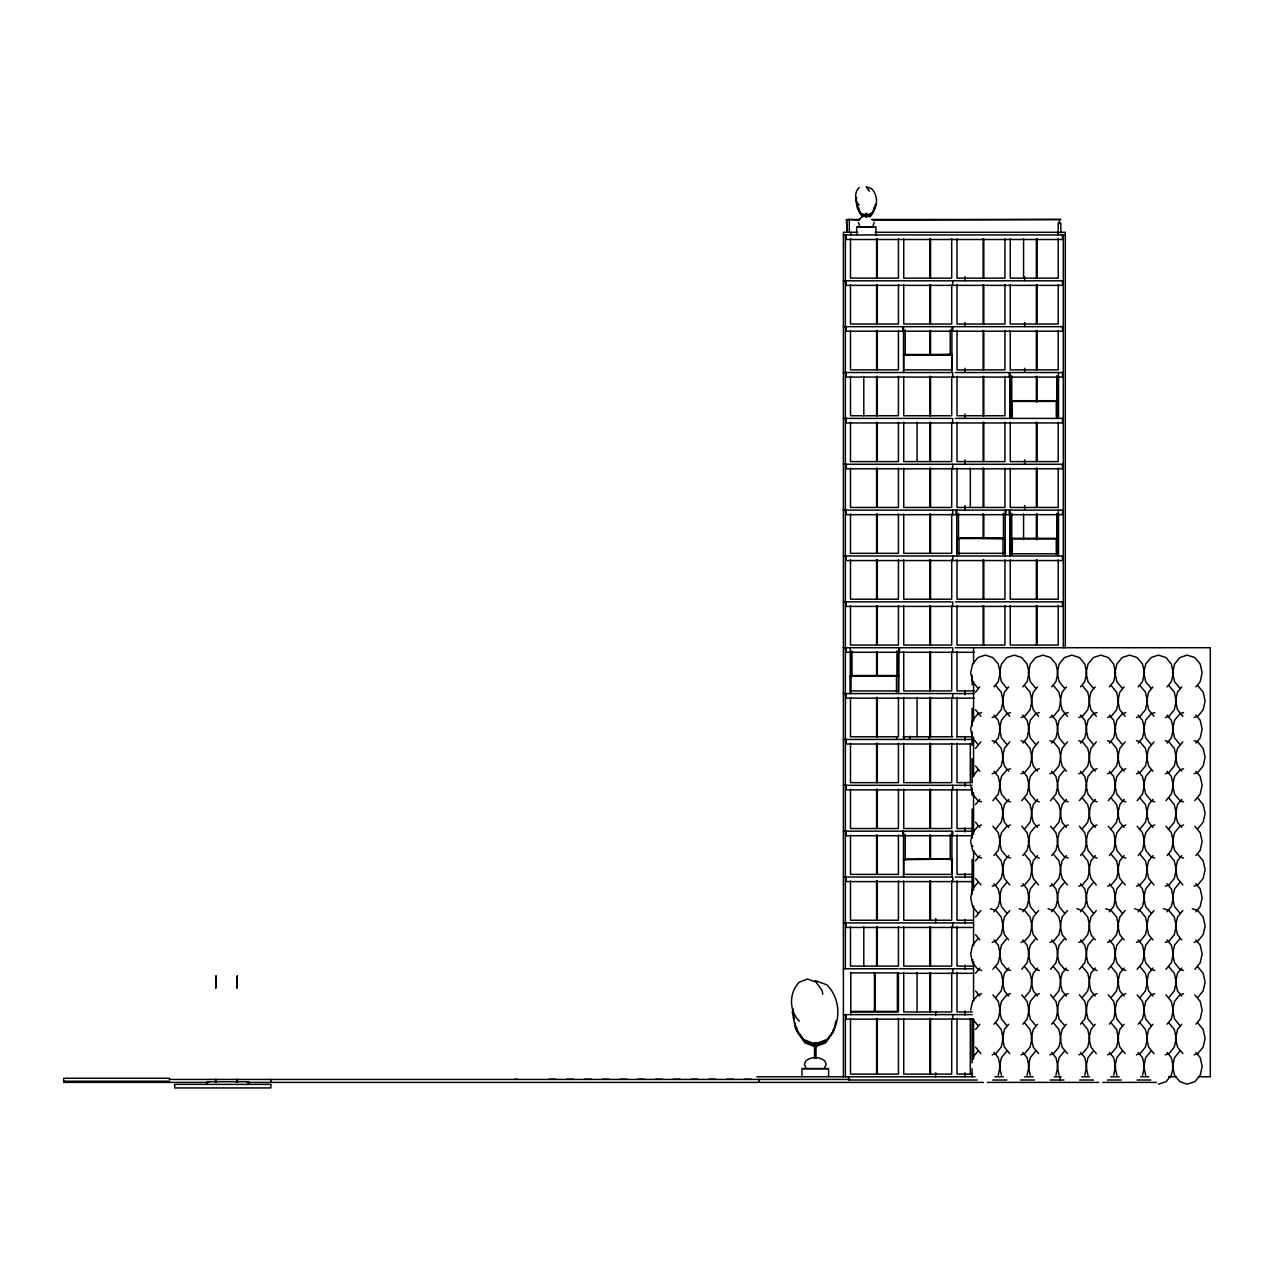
<?xml version="1.0" encoding="UTF-8"?>
<svg xmlns="http://www.w3.org/2000/svg" width="1274" height="1274" viewBox="0 0 1274 1274"><rect width="100%" height="100%" fill="white"/><g stroke="black" fill="none" stroke-linecap="round" stroke-linejoin="round"><path stroke-width="1.5" d="M856.654 197.486L855.969 201.037L857.338 208.14L861.081 213.363L866.209 215.322L871.559 213.363C878.152 206.802 878.152 195.256 871.559 188.711L866.209 186.737M873.98 207.598L872.961 212.854L870.19 216.707M875.318 204.318L874.139 210.497L870.875 215.035L866.416 216.739L861.765 215.035L858.501 210.497L857.322 204.318M792.985 1008.705L792.317 1012.209L795.358 1027.959L803.655 1039.536L815.042 1043.9L826.89 1039.536C841.509 1024.997 841.509 999.405 826.89 984.866L815.042 980.518M833.53 1029.201L832.862 1032.673L825.536 1042.896L815.487 1046.734M835.824 1021.047L834.04 1030.316L826.221 1041.208L815.503 1045.317M970.645 1010.186L972.603 1001.364L977.938 994.883L981.601 993.656M1060.541 699.219L1062.102 692.164L1066.386 686.957M1060.541 755.434L1062.102 748.379L1067.453 741.882M998.243 1075.24L1000.186 1066.418L998.243 1057.595L993.959 1052.404M1027.083 1075.24L1029.042 1066.418L1027.083 1057.595L1022.815 1052.404M1060.159 925.864L1062.102 917.041L1067.453 910.544M1055.939 1075.24L1057.898 1066.418L1055.939 1057.595L1051.655 1052.404M1084.795 1075.24L1086.738 1066.418L1084.795 1057.595L1080.511 1052.404M1113.635 1075.24L1115.594 1066.418L1113.635 1057.595L1109.367 1052.404M1142.491 1075.24L1144.45 1066.418L1142.491 1057.595L1138.208 1052.404M873.152 225.673L874.187 222.361M824.724 1067.501L826.173 1064.188L824.724 1060.892C819.421 1056.496 811.14 1056.496 805.821 1060.892L804.388 1064.188L805.821 1067.501M859.154 187.469C854.424 192.135 854.424 200.4 859.154 205.066M975.55 692.164L979.833 686.957M993.959 686.893L998.243 681.686L1000.186 672.863L998.243 664.041L992.892 657.559L985.264 655.123L977.938 657.559L972.603 664.041L970.645 672.863L972.603 681.686L977.938 688.183M1008.689 686.957L1004.406 692.164L1002.447 700.987L1004.406 709.809L1009.756 716.291M1022.815 686.893L1027.083 681.686L1029.042 672.863L1027.083 664.041L1021.748 657.559L1014.12 655.123L1006.794 657.559L1001.444 664.041L999.501 672.863L1001.444 681.686L1006.794 688.183M975.55 748.379L980.9 741.882M1037.53 686.957L1033.262 692.164L1031.303 700.987L1033.262 709.809L1038.597 716.291M993.959 743.108L998.243 737.917L1000.186 729.094L998.243 720.272L993.959 715.08M972.603 776.487L977.938 769.99M1051.655 686.893L1055.939 681.686L1057.898 672.863L1055.939 664.041L1050.588 657.559L1042.96 655.123L1035.651 657.559L1030.3 664.041L1028.341 672.863L1030.3 681.686L1035.651 688.183M1009.756 741.882L1004.406 748.379L1002.447 757.202L1004.406 766.024L1008.689 771.216M1022.815 743.108L1027.083 737.917L1029.042 729.094L1027.083 720.272L1022.815 715.08M975.55 804.595L979.833 799.403M1080.511 686.893L1084.795 681.686L1086.738 672.863L1084.795 664.041L1079.444 657.559L1071.816 655.123L1064.491 657.559L1059.14 664.041L1057.197 672.863L1059.14 681.686L1064.491 688.183M1038.597 741.882L1033.262 748.379L1031.303 757.202L1033.262 766.024L1037.53 771.216M992.892 800.629L998.243 794.132L1000.186 785.31L998.243 776.487L993.959 771.296M1095.226 686.957L1090.958 692.164L1088.999 700.987L1090.958 709.809L1096.309 716.291M1051.655 743.108L1055.939 737.917L1057.898 729.094L1055.939 720.272L1051.655 715.08M1008.689 799.403L1004.406 804.595L1002.447 813.417L1004.406 822.24L1008.689 827.431M1109.367 686.893L1113.635 681.686L1115.594 672.863L1113.635 664.041L1108.3 657.559L1100.672 655.123L1093.347 657.559L1087.996 664.041L1086.037 672.863L1087.996 681.686L1093.347 688.183M995.854 828.737L1001.205 822.24L1003.148 813.417L1001.205 804.595L995.854 798.113M1021.748 800.629L1027.083 794.132L1029.042 785.31L1027.083 776.487L1022.815 771.296M975.55 860.81L979.833 855.618M1124.082 686.957L1119.814 692.164L1117.855 700.987L1119.814 709.809L1125.149 716.291M1080.511 743.108L1084.795 737.917L1086.738 729.094L1084.795 720.272L1080.511 715.08M1037.53 799.403L1033.262 804.595L1031.303 813.417L1033.262 822.24L1037.53 827.431M993.959 855.539L998.243 850.347L1000.186 841.525L998.243 832.702L992.892 826.221M1064.491 769.99L1059.14 776.487L1057.197 785.31L1059.14 794.132L1064.491 800.629L1068.153 801.84M1138.208 686.893L1142.491 681.686L1144.45 672.863L1142.491 664.041L1137.141 657.559L1129.512 655.123L1122.187 657.559L1116.852 664.041L1114.893 672.863L1116.852 681.686L1122.187 688.183M977.938 882.436L972.603 888.934L970.645 897.756L972.603 906.578L977.938 913.06M1024.71 828.737L1030.045 822.24L1032.004 813.417L1030.045 804.595L1024.71 798.113M1096.309 741.882L1090.958 748.379L1088.999 757.202L1090.958 766.024L1095.226 771.216M1050.588 800.629L1055.939 794.132L1057.898 785.31L1055.939 776.487L1051.655 771.296M1008.689 855.618L1004.406 860.81L1002.447 869.648L1004.406 878.471L1009.756 884.952M1152.938 686.957L1148.654 692.164L1146.696 700.987L1148.654 709.809L1154.005 716.291M1109.367 743.108L1113.635 737.917L1115.594 729.094L1113.635 720.272L1109.367 715.08M1066.386 799.403L1062.102 804.595L1060.159 813.417L1062.102 822.24L1066.386 827.431M1022.815 855.539L1027.083 850.347L1029.042 841.525L1027.083 832.702L1021.748 826.221M975.55 917.041L980.9 910.544M1167.064 686.893L1171.332 681.686L1173.29 672.863L1171.332 664.041L1165.997 657.559L1158.369 655.123L1151.043 657.559L1145.692 664.041L1143.749 672.863L1145.692 681.686L1151.043 688.183M1006.794 882.436L1001.444 888.934L999.501 897.756L1001.444 906.578L1006.794 913.06M1053.55 828.737L1058.901 822.24L1060.844 813.417L1058.901 804.595L1053.55 798.113M1125.149 741.882L1119.814 748.379L1117.855 757.202L1119.814 766.024L1124.082 771.216M1079.444 800.629L1084.795 794.132L1086.738 785.31L1084.795 776.487L1080.511 771.296M1037.53 855.618L1033.262 860.81L1031.303 869.648L1033.262 878.471L1038.597 884.952M993.959 911.77L998.243 906.578L1000.186 897.756L998.243 888.934L993.959 883.742M1181.778 686.957L1177.51 692.164L1175.552 700.987L1177.51 709.809L1182.845 716.291M1138.208 743.108L1142.491 737.917L1144.45 729.094L1142.491 720.272L1138.208 715.08M977.938 938.651L972.603 945.149L970.645 953.971L972.603 962.794L977.938 969.291L981.601 970.501M1095.226 799.403L1090.958 804.595L1088.999 813.417L1090.958 822.24L1095.226 827.431M1051.655 855.539L1055.939 850.347L1057.898 841.525L1055.939 832.702L1050.588 826.221M1009.756 910.544L1004.406 917.041L1002.447 925.864L1004.406 934.686L1008.689 939.878M1195.92 686.893L1200.188 681.686L1202.146 672.863L1200.188 664.041L1194.837 657.559L1187.209 655.123L1179.899 657.559L1174.548 664.041L1172.59 672.863L1174.548 681.686L1179.899 688.183M1035.651 882.436L1030.3 888.934L1028.341 897.756L1030.3 906.578L1035.651 913.06M1082.406 828.737L1087.741 822.24L1089.7 813.417L1087.741 804.595L1082.406 798.113M1154.005 741.882L1148.654 748.379L1146.696 757.202L1148.654 766.024L1152.938 771.216M1108.3 800.629L1113.635 794.132L1115.594 785.31L1113.635 776.487L1109.367 771.296M1066.386 855.618L1062.102 860.81L1060.159 869.648L1062.102 878.471L1067.453 884.952M1022.815 911.77L1027.083 906.578L1029.042 897.756L1027.083 888.934L1022.815 883.742M975.55 973.256L979.833 968.065M1167.064 743.108L1171.332 737.917L1173.29 729.094L1171.332 720.272L1167.064 715.08M1006.794 938.651L1001.444 945.149L999.501 953.971L1001.444 962.794L1006.794 969.291L1010.457 970.501M1124.082 799.403L1119.814 804.595L1117.855 813.417L1119.814 822.24L1124.082 827.431M1080.511 855.539L1084.795 850.347L1086.738 841.525L1084.795 832.702L1079.444 826.221M1151.043 769.99L1145.692 776.487L1143.749 785.31L1145.692 794.132L1151.043 800.629L1154.706 801.84M1038.597 910.544L1033.262 917.041L1031.303 925.864L1033.262 934.686L1037.53 939.878M992.892 969.291L998.243 962.794L1000.186 953.971L998.243 945.149L993.959 939.957M1064.491 882.436L1059.14 888.934L1057.197 897.756L1059.14 906.578L1064.491 913.06M1111.246 828.737L1116.597 822.24L1118.556 813.417L1116.597 804.595L1111.246 798.113M1182.845 741.882L1177.51 748.379L1175.552 757.202L1177.51 766.024L1181.778 771.216M1137.141 800.629L1142.491 794.132L1144.45 785.31L1142.491 776.487L1138.208 771.296M1095.226 855.618L1090.958 860.81L1088.999 869.648L1090.958 878.471L1096.309 884.952M1051.655 911.77L1055.939 906.578L1057.898 897.756L1055.939 888.934L1051.655 883.742M1008.689 968.065L1004.406 973.256L1002.447 982.079L1004.406 990.901L1008.689 996.093M1195.92 743.108L1200.188 737.917L1202.146 729.094L1200.188 720.272L1195.92 715.08M1035.651 938.651L1030.3 945.149L1028.341 953.971L1030.3 962.794L1035.651 969.291L1039.297 970.501M1152.938 799.403L1148.654 804.595L1146.696 813.417L1148.654 822.24L1152.938 827.431M1109.367 855.539L1113.635 850.347L1115.594 841.525L1113.635 832.702L1108.3 826.221M995.854 997.399L1001.205 990.901L1003.148 982.079L1001.205 973.256L995.854 966.775M1021.748 969.291L1027.083 962.794L1029.042 953.971L1027.083 945.149L1022.815 939.957M1093.347 882.436L1087.996 888.934L1086.037 897.756L1087.996 906.578L1093.347 913.06M1140.103 828.737L1145.453 822.24L1147.396 813.417L1145.453 804.595L1140.103 798.113M975.55 1029.472L979.833 1024.28M1165.997 800.629L1171.332 794.132L1173.29 785.31L1171.332 776.487L1167.064 771.296M1124.082 855.618L1119.814 860.81L1117.855 869.648L1119.814 878.471L1125.149 884.952M1080.511 911.77L1084.795 906.578L1086.738 897.756L1084.795 888.934L1080.511 883.742M1037.53 968.065L1033.262 973.256L1031.303 982.079L1033.262 990.901L1037.53 996.093M993.959 1024.2L998.243 1019.009L1000.186 1010.186L998.243 1001.364L992.892 994.883M1064.491 938.651L1059.14 945.149L1057.197 953.971L1059.14 962.794L1064.491 969.291L1068.153 970.501M1181.778 799.403L1177.51 804.595L1175.552 813.417L1177.51 822.24L1181.778 827.431M1138.208 855.539L1142.491 850.347L1144.45 841.525L1142.491 832.702L1137.141 826.221M972.603 1057.595L977.938 1051.098M1024.71 997.399L1030.045 990.901L1032.004 982.079L1030.045 973.256L1024.71 966.775M1096.309 910.544L1090.958 917.041L1088.999 925.864L1090.958 934.686L1095.226 939.878M1050.588 969.291L1055.939 962.794L1057.898 953.971L1055.939 945.149L1051.655 939.957M1122.187 882.436L1116.852 888.934L1114.893 897.756L1116.852 906.578L1122.187 913.06M1168.959 828.737L1174.294 822.24L1176.252 813.417L1174.294 804.595L1168.959 798.113M1008.689 1024.28L1004.406 1029.472L1002.447 1038.31L1004.406 1047.132L1009.756 1053.614M1194.837 800.629L1200.188 794.132L1202.146 785.31L1200.188 776.487L1195.92 771.296M1152.938 855.618L1148.654 860.81L1146.696 869.648L1148.654 878.471L1154.005 884.952M1109.367 911.77L1113.635 906.578L1115.594 897.756L1113.635 888.934L1109.367 883.742M1066.386 968.065L1062.102 973.256L1060.159 982.079L1062.102 990.901L1066.386 996.093M1022.815 1024.2L1027.083 1019.009L1029.042 1010.186L1027.083 1001.364L1021.748 994.883M1093.347 938.651L1087.996 945.149L1086.037 953.971L1087.996 962.794L1093.347 969.291L1097.01 970.501M1167.064 855.539L1171.332 850.347L1173.29 841.525L1171.332 832.702L1165.997 826.221M1006.794 1051.098L1001.444 1057.595L999.501 1066.418L1001.444 1075.24M1053.55 997.399L1058.901 990.901L1060.844 982.079L1058.901 973.256L1053.55 966.775M1125.149 910.544L1119.814 917.041L1117.855 925.864L1119.814 934.686L1124.082 939.878M1079.444 969.291L1084.795 962.794L1086.738 953.971L1084.795 945.149L1080.511 939.957M1151.043 882.436L1145.692 888.934L1143.749 897.756L1145.692 906.578L1151.043 913.06M1197.799 828.737L1203.15 822.24L1205.108 813.417L1203.15 804.595L1197.799 798.113M1037.53 1024.28L1033.262 1029.472L1031.303 1038.31L1033.262 1047.132L1038.597 1053.614M1181.778 855.618L1177.51 860.81L1175.552 869.648L1177.51 878.471L1182.845 884.952M1138.208 911.77L1142.491 906.578L1144.45 897.756L1142.491 888.934L1138.208 883.742M1095.226 968.065L1090.958 973.256L1088.999 982.079L1090.958 990.901L1095.226 996.093M1051.655 1024.2L1055.939 1019.009L1057.898 1010.186L1055.939 1001.364L1050.588 994.883M1122.187 938.651L1116.852 945.149L1114.893 953.971L1116.852 962.794L1122.187 969.291L1125.85 970.501M1195.92 855.539L1200.188 850.347L1202.146 841.525L1200.188 832.702L1194.837 826.221M1035.651 1051.098L1030.3 1057.595L1028.341 1066.418L1030.3 1075.24M1082.406 997.399L1087.741 990.901L1089.7 982.079L1087.741 973.256L1082.406 966.775M1154.005 910.544L1148.654 917.041L1146.696 925.864L1148.654 934.686L1152.938 939.878M1108.3 969.291L1113.635 962.794L1115.594 953.971L1113.635 945.149L1109.367 939.957M1179.899 882.436L1174.548 888.934L1172.59 897.756L1174.548 906.578L1179.899 913.06M1066.386 1024.28L1062.102 1029.472L1060.159 1038.31L1062.102 1047.132L1067.453 1053.614M1167.064 911.77L1171.332 906.578L1173.29 897.756L1171.332 888.934L1167.064 883.742M1124.082 968.065L1119.814 973.256L1117.855 982.079L1119.814 990.901L1124.082 996.093M1080.511 1024.2L1084.795 1019.009L1086.738 1010.186L1084.795 1001.364L1079.444 994.883M1151.043 938.651L1145.692 945.149L1143.749 953.971L1145.692 962.794L1151.043 969.291L1154.706 970.501M1064.491 1051.098L1059.14 1057.595L1057.197 1066.418L1059.14 1075.24M1111.246 997.399L1116.597 990.901L1118.556 982.079L1116.597 973.256L1111.246 966.775M1182.845 910.544L1177.51 917.041L1175.552 925.864L1177.51 934.686L1181.778 939.878M1137.141 969.291L1142.491 962.794L1144.45 953.971L1142.491 945.149L1138.208 939.957M1095.226 1024.28L1090.958 1029.472L1088.999 1038.31L1090.958 1047.132L1096.309 1053.614M1195.92 911.77L1200.188 906.578L1202.146 897.756L1200.188 888.934L1195.92 883.742M1152.938 968.065L1148.654 973.256L1146.696 982.079L1148.654 990.901L1152.938 996.093M1109.367 1024.2L1113.635 1019.009L1115.594 1010.186L1113.635 1001.364L1108.3 994.883M1179.899 938.651L1174.548 945.149L1172.59 953.971L1174.548 962.794L1179.899 969.291L1183.546 970.501M1093.347 1051.098L1087.996 1057.595L1086.037 1066.418L1087.996 1075.24M1140.103 997.399L1145.453 990.901L1147.396 982.079L1145.453 973.256L1140.103 966.775M1165.997 969.291L1171.332 962.794L1173.29 953.971L1171.332 945.149L1167.064 939.957M1124.082 1024.28L1119.814 1029.472L1117.855 1038.31L1119.814 1047.132L1125.149 1053.614M1181.778 968.065L1177.51 973.256L1175.552 982.079L1177.51 990.901L1181.778 996.093M1138.208 1024.2L1142.491 1019.009L1144.45 1010.186L1142.491 1001.364L1137.141 994.883M1122.187 1051.098L1116.852 1057.595L1114.893 1066.418L1116.852 1075.24M1168.959 997.399L1174.294 990.901L1176.252 982.079L1174.294 973.256L1168.959 966.775M1194.837 969.291L1200.188 962.794L1202.146 953.971L1200.188 945.149L1195.92 939.957M1152.938 1024.28L1148.654 1029.472L1146.696 1038.31L1148.654 1047.132L1154.005 1053.614M1167.064 1024.2L1171.332 1019.009L1173.29 1010.186L1171.332 1001.364L1165.997 994.883M1151.043 1051.098L1145.692 1057.595L1143.749 1066.418L1145.692 1075.24M1197.799 997.399L1203.15 990.901L1205.108 982.079L1203.15 973.256L1197.799 966.775M1181.778 1024.28L1177.51 1029.472L1175.552 1038.31L1177.51 1047.132L1182.845 1053.614M1195.92 1024.2L1200.188 1019.009L1202.146 1010.186L1200.188 1001.364L1194.837 994.883M1179.899 1051.098L1174.548 1057.595L1172.59 1066.418L1174.548 1075.24L1179.899 1081.722L1187.209 1084.158L1194.837 1081.722L1200.188 1075.24L1202.146 1066.418L1200.188 1057.595L1195.92 1052.404M859.488 219.064L862.339 216.628L866.24 215.704L870.301 216.628M981.601 712.564L977.938 713.774L972.603 720.272L970.645 729.094L972.603 737.917L977.938 744.398M992.191 717.517L995.854 716.291L1001.205 709.809L1003.148 700.987L1001.205 692.164L995.854 685.667M1010.457 712.564L1006.794 713.774L1001.444 720.272L999.501 729.094L1001.444 737.917L1006.794 744.398M1021.047 717.517L1024.71 716.291L1030.045 709.809L1032.004 700.987L1030.045 692.164L1024.71 685.667M1039.297 712.564L1035.651 713.774L1030.3 720.272L1028.341 729.094L1030.3 737.917L1035.651 744.398M1049.887 717.517L1053.55 716.291L1058.901 709.809L1060.844 700.987L1058.901 692.164L1053.55 685.667M1068.153 712.564L1064.491 713.774L1059.14 720.272L1057.197 729.094L1059.14 737.917L1064.491 744.398M1078.744 717.517L1082.406 716.291L1087.741 709.809L1089.7 700.987L1087.741 692.164L1082.406 685.667M1097.01 712.564L1093.347 713.774L1087.996 720.272L1086.037 729.094L1087.996 737.917L1093.347 744.398M1107.6 717.517L1111.246 716.291L1116.597 709.809L1118.556 700.987L1116.597 692.164L1111.246 685.667M1125.85 712.564L1122.187 713.774L1116.852 720.272L1114.893 729.094L1116.852 737.917L1122.187 744.398M1136.44 717.517L1140.103 716.291L1145.453 709.809L1147.396 700.987L1145.453 692.164L1140.103 685.667M1154.706 712.564L1151.043 713.774L1145.692 720.272L1143.749 729.094L1145.692 737.917L1151.043 744.398M992.191 773.732L995.854 772.506L1001.205 766.024L1003.148 757.202L1001.205 748.379L995.854 741.882L992.191 740.672M1010.457 768.779L1006.794 769.99L1001.444 776.487L999.501 785.31L1001.444 794.132L1006.794 800.629L1010.457 801.84M1165.296 717.517L1168.959 716.291L1174.294 709.809L1176.252 700.987L1174.294 692.164L1168.959 685.667M1183.546 712.564L1179.899 713.774L1174.548 720.272L1172.59 729.094L1174.548 737.917L1179.899 744.398M1021.047 773.732L1024.71 772.506L1030.045 766.024L1032.004 757.202L1030.045 748.379L1024.71 741.882L1021.047 740.672M1039.297 768.779L1035.651 769.99L1030.3 776.487L1028.341 785.31L1030.3 794.132L1035.651 800.629L1039.297 801.84M1194.136 717.517L1197.799 716.291L1203.15 709.809L1205.108 700.987L1203.15 692.164L1197.799 685.667M1049.887 773.732L1053.55 772.506L1058.901 766.024L1060.844 757.202L1058.901 748.379L1053.55 741.882L1049.887 740.672M1078.744 773.732L1082.406 772.506L1087.741 766.024L1089.7 757.202L1087.741 748.379L1082.406 741.882L1078.744 740.672M1097.01 768.779L1093.347 769.99L1087.996 776.487L1086.037 785.31L1087.996 794.132L1093.347 800.629L1097.01 801.84M1107.6 773.732L1111.246 772.506L1116.597 766.024L1118.556 757.202L1116.597 748.379L1111.246 741.882L1107.6 740.672M1125.85 768.779L1122.187 769.99L1116.852 776.487L1114.893 785.31L1116.852 794.132L1122.187 800.629L1125.85 801.84M981.601 824.995L977.938 826.221L972.603 832.702L970.645 841.525L972.603 850.347L977.938 856.845L981.601 858.071M1136.44 773.732L1140.103 772.506L1145.453 766.024L1147.396 757.202L1145.453 748.379L1140.103 741.882L1136.44 740.672M1010.457 824.995L1006.794 826.221L1001.444 832.702L999.501 841.525L1001.444 850.347L1006.794 856.845L1010.457 858.071M1165.296 773.732L1168.959 772.506L1174.294 766.024L1176.252 757.202L1174.294 748.379L1168.959 741.882L1165.296 740.672M1183.546 768.779L1179.899 769.99L1174.548 776.487L1172.59 785.31L1174.548 794.132L1179.899 800.629L1183.546 801.84M1039.297 824.995L1035.651 826.221L1030.3 832.702L1028.341 841.525L1030.3 850.347L1035.651 856.845L1039.297 858.071M1194.136 773.732L1197.799 772.506L1203.15 766.024L1205.108 757.202L1203.15 748.379L1197.799 741.882L1194.136 740.672M1068.153 824.995L1064.491 826.221L1059.14 832.702L1057.197 841.525L1059.14 850.347L1064.491 856.845L1068.153 858.071M1097.01 824.995L1093.347 826.221L1087.996 832.702L1086.037 841.525L1087.996 850.347L1093.347 856.845L1097.01 858.071M1125.85 824.995L1122.187 826.221L1116.852 832.702L1114.893 841.525L1116.852 850.347L1122.187 856.845L1125.85 858.071M1154.706 824.995L1151.043 826.221L1145.692 832.702L1143.749 841.525L1145.692 850.347L1151.043 856.845L1154.706 858.071M992.191 886.178L995.854 884.952L1001.205 878.471L1003.148 869.648L1001.205 860.81L995.854 854.328M1183.546 824.995L1179.899 826.221L1174.548 832.702L1172.59 841.525L1174.548 850.347L1179.899 856.845L1183.546 858.071M1021.047 886.178L1024.71 884.952L1030.045 878.471L1032.004 869.648L1030.045 860.81L1024.71 854.328M1049.887 886.178L1053.55 884.952L1058.901 878.471L1060.844 869.648L1058.901 860.81L1053.55 854.328M1078.744 886.178L1082.406 884.952L1087.741 878.471L1089.7 869.648L1087.741 860.81L1082.406 854.328M1107.6 886.178L1111.246 884.952L1116.597 878.471L1118.556 869.648L1116.597 860.81L1111.246 854.328M1136.44 886.178L1140.103 884.952L1145.453 878.471L1147.396 869.648L1145.453 860.81L1140.103 854.328M992.191 942.394L995.854 941.168L1001.205 934.686L1003.148 925.864L1001.205 917.041L995.854 910.544L990.36 908.712M1165.296 886.178L1168.959 884.952L1174.294 878.471L1176.252 869.648L1174.294 860.81L1168.959 854.328M1021.047 942.394L1024.71 941.168L1030.045 934.686L1032.004 925.864L1030.045 917.041L1024.71 910.544L1019.216 908.712M1194.136 886.178L1197.799 884.952L1203.15 878.471L1205.108 869.648L1203.15 860.81L1197.799 854.328M1049.887 942.394L1053.55 941.168L1058.901 934.686L1060.844 925.864L1058.901 917.041L1053.55 910.544L1048.056 908.712M1078.744 942.394L1082.406 941.168L1087.741 934.686L1089.7 925.864L1087.741 917.041L1082.406 910.544L1076.912 908.712M1107.6 942.394L1111.246 941.168L1116.597 934.686L1118.556 925.864L1116.597 917.041L1111.246 910.544L1105.768 908.712M1136.44 942.394L1140.103 941.168L1145.453 934.686L1147.396 925.864L1145.453 917.041L1140.103 910.544L1134.608 908.712M1010.457 993.656L1006.794 994.883L1001.444 1001.364L999.501 1010.186L1001.444 1019.009L1006.794 1025.506M1165.296 942.394L1168.959 941.168L1174.294 934.686L1176.252 925.864L1174.294 917.041L1168.959 910.544L1163.465 908.712M1039.297 993.656L1035.651 994.883L1030.3 1001.364L1028.341 1010.186L1030.3 1019.009L1035.651 1025.506M1194.136 942.394L1197.799 941.168L1203.15 934.686L1205.108 925.864L1203.15 917.041L1197.799 910.544L1192.305 908.712M1068.153 993.656L1064.491 994.883L1059.14 1001.364L1057.197 1010.186L1059.14 1019.009L1064.491 1025.506M1097.01 993.656L1093.347 994.883L1087.996 1001.364L1086.037 1010.186L1087.996 1019.009L1093.347 1025.506M1125.85 993.656L1122.187 994.883L1116.852 1001.364L1114.893 1010.186L1116.852 1019.009L1122.187 1025.506M1154.706 993.656L1151.043 994.883L1145.692 1001.364L1143.749 1010.186L1145.692 1019.009L1151.043 1025.506M992.191 1054.84L995.854 1053.614L1001.205 1047.132L1003.148 1038.31L1001.205 1029.472L995.854 1022.99M1183.546 993.656L1179.899 994.883L1174.548 1001.364L1172.59 1010.186L1174.548 1019.009L1179.899 1025.506M1021.047 1054.84L1024.71 1053.614L1030.045 1047.132L1032.004 1038.31L1030.045 1029.472L1024.71 1022.99M1049.887 1054.84L1053.55 1053.614L1058.901 1047.132L1060.844 1038.31L1058.901 1029.472L1053.55 1022.99M1078.744 1054.84L1082.406 1053.614L1087.741 1047.132L1089.7 1038.31L1087.741 1029.472L1082.406 1022.99M1107.6 1054.84L1111.246 1053.614L1116.597 1047.132L1118.556 1038.31L1116.597 1029.472L1111.246 1022.99M1136.44 1054.84L1140.103 1053.614L1145.453 1047.132L1147.396 1038.31L1145.453 1029.472L1140.103 1022.99M1165.296 1054.84L1168.959 1053.614L1174.294 1047.132L1176.252 1038.31L1174.294 1029.472L1168.959 1022.99M1194.136 1054.84L1197.799 1053.614L1203.15 1047.132L1205.108 1038.31L1203.15 1029.472L1197.799 1022.99M859.663 219.478L847.831 219.478L859.663 220.147M871.496 219.478L1060.876 219.478L873.088 220.147M857.689 232.282L843.388 232.282L843.388 1076.769M875.079 232.282L1065.303 232.282L1065.303 647.718M843.388 234.942L1065.303 234.942M843.388 280.806L1063.312 280.806M843.388 326.67L1063.312 326.67M903.457 354.49L951.981 354.49L903.457 355.223M843.388 372.534L951.391 372.534M955.341 372.534L1063.312 372.534M1011.604 401.39L1056.958 401.39M843.388 418.398L951.391 418.398M955.341 418.398L1063.312 418.398M843.388 464.262L1063.312 464.262M843.388 510.126L1063.312 510.126M1005.25 537.947L956.71 537.947L1005.25 538.679M1011.604 538.982L1056.958 538.982M1011.747 553.776L1056.735 553.776L1056.735 513.374M843.388 555.99L1063.312 555.99M843.388 601.854L951.391 601.854M955.341 601.854L1063.312 601.854M843.388 647.718L951.391 647.718M955.341 647.718L1210.3 647.718L1210.3 1076.769L1198.372 1076.769M974.164 652.272L846.207 652.272L846.207 647.718M850.188 675.538L898.727 675.538M850.188 676.271L898.727 676.271M974.276 690.922L957.013 690.922L957.013 651.571M843.388 693.582L974.164 693.582M974.164 698.136L846.207 698.136L846.207 693.582M903.075 736.786L952.761 736.786M956.726 736.786L972.349 736.786M843.388 739.446L973.129 739.446M972.205 744L846.207 744L846.207 739.446M972.349 782.65L957.013 782.65L957.013 743.299M843.388 785.31L972.205 785.31M972.205 789.864L846.207 789.864L846.207 785.31M972.349 828.514L957.013 828.514L957.013 789.163M843.388 831.174L951.391 831.174M955.341 831.174L973.129 831.174M972.205 835.728L846.207 835.728L846.207 831.174M972.11 845.968L972.986 845.968M903.457 858.995L951.981 858.995L903.457 859.727M972.349 874.378L957.013 874.378L957.013 835.027M843.388 877.038L951.391 877.038M955.341 877.038L973.129 877.038M972.205 881.592L846.207 881.592L846.207 877.038M972.349 920.242L957.013 920.242L957.013 880.891M843.388 922.902L973.129 922.902M972.205 927.456L846.207 927.456L846.207 922.902M972.11 959.895L972.986 959.895M972.349 966.106L957.013 966.106L957.013 926.755M843.388 968.766L898.043 968.766M899.46 968.766L973.129 968.766M850.793 972.906L897.39 972.906L897.39 1011.381L850.793 1011.381M899.46 973.32L972.205 973.32M850.491 1011.97L898.425 1011.97L898.425 972.619M972.349 1011.97L957.013 1011.97L957.013 972.619M843.388 1014.63L972.205 1014.63M972.349 1074.109L957.013 1074.109L957.013 1018.483M756.836 1076.769L975.104 1076.769M994.883 1076.769L1003.418 1076.769M1024.535 1076.769L1033.262 1076.769M1054.203 1076.769L1061.115 1076.769M1081.674 1076.769L1089.573 1076.769M1110.832 1076.769L1119.225 1076.769M1140.676 1076.769L1148.861 1076.769M1168.529 1076.769L1176.475 1076.769M63.7 1078.25L169.49 1078.25M169.203 1079.428L849.981 1079.428M977.19 1080.018L848.564 1080.018L848.564 1076.769M992.733 1080.018L1006.874 1080.018M1020.41 1080.018L1034.424 1080.018M1050.047 1080.018L1063.886 1080.018M1079.699 1080.018L1093.538 1080.018M1107.361 1080.018L1121.2 1080.018M1137.013 1080.018L1150.852 1080.018M63.7 1081.212L169.49 1081.212M209.016 1082.39L63.7 1082.39L63.7 1079.428M246.838 1082.39L983.353 1082.39M987.334 1082.39L1098.793 1082.39M1102.774 1082.39L1156.521 1082.39M1158.369 1084.158L1165.997 1081.722L1171.332 1075.24L1173.29 1066.418L1171.332 1057.595L1167.064 1052.404M981.601 801.84L977.938 800.629L972.603 794.132L970.645 785.31M815.057 1045.317L804.34 1041.208L796.521 1030.316L795.087 1022.895M815.073 1046.734L805.025 1042.896L797.699 1032.673L796.696 1027.465M1067.453 716.291L1062.102 709.809L1060.159 700.987M1066.386 771.216L1062.102 766.024L1060.159 757.202M975.55 709.809L980.9 716.291M975.55 766.024L979.833 771.216M975.55 822.24L979.833 827.431M1066.386 939.878L1062.102 934.686L1060.541 927.631M975.55 878.471L980.9 884.952M975.55 934.686L979.833 939.878M975.55 990.901L979.833 996.093M972.603 1019.009L977.938 1025.506M975.55 1047.132L980.9 1053.614M866.686 187.469L869.378 191.196M799.387 1021.159C788.893 1010.808 788.893 992.478 799.387 982.111L807.557 979.005L816.077 982.111L822.049 990.392L822.781 994.134M862.45 216.707L859.679 212.854L858.66 207.598M858.453 222.361L859.488 225.673M793.67 1015.489L794.387 1019.2M1063.312 234.942L1063.312 647.718M1062.5 234.942L1062.5 239.496L846.207 239.496L846.207 234.942M1062.5 280.806L1062.5 285.36L846.207 285.36L846.207 280.806M1062.5 326.67L1062.5 331.224L846.207 331.224L846.207 326.67M1062.5 372.534L1062.5 377.088L846.207 377.088L846.207 372.534M1062.5 418.398L1062.5 422.952L846.207 422.952L846.207 418.398M1062.5 464.262L1062.5 468.816L846.207 468.816L846.207 464.262M1062.5 510.126L1062.5 514.68L846.207 514.68L846.207 510.126M1062.5 555.99L1062.5 560.544L846.207 560.544L846.207 555.99M1062.5 601.854L1062.5 606.408L846.207 606.408L846.207 601.854M1060.876 232.967L1060.876 223.109L1058.216 223.109L1058.216 232.967M1060.127 1076.769L1060.127 1080.018M1059.395 220.147L1059.395 223.619M1058.423 372.534L1058.423 418.398M1058.423 510.126L1058.423 555.99M1058.216 238.795L1058.216 278.146L1010.266 278.146L1010.266 238.795M1058.216 284.659L1058.216 324.01L1010.266 324.01L1010.266 284.659M1058.216 330.523L1058.216 369.874L1010.266 369.874L1010.266 330.523M1058.36 375.782L1058.36 416.917M1058.216 422.251L1058.216 461.602L1010.266 461.602L1010.266 422.251M1058.216 468.115L1058.216 507.466L1010.266 507.466L1010.266 468.115M1058.36 513.374L1058.36 554.509M1058.216 559.843L1058.216 599.194L1010.266 599.194L1010.266 559.843M1058.216 605.707L1058.216 645.058L1010.266 645.058L1010.266 605.707M1057.914 232.282L1057.914 234.942M1056.958 416.853L1056.879 400.721L1011.604 400.721L1011.604 416.853M1056.958 554.445L1056.879 538.313L1011.604 538.313L1011.604 554.445M1056.735 375.782L1056.735 416.184M1056.289 401.39L1056.289 416.853M1056.289 538.982L1056.289 554.445M1037.084 238.795L1037.084 278.146M1037.084 284.659L1037.084 324.01M1037.084 330.523L1037.084 369.874M1037.084 376.387L1037.084 401.963M1037.084 422.251L1037.084 461.602M1037.084 468.115L1037.084 507.466M1037.084 513.979L1037.084 539.555M1037.084 559.843L1037.084 599.194M1037.084 605.707L1037.084 645.058M1036.367 238.795L1036.367 278.146M1036.367 284.659L1036.367 324.01M1036.367 330.523L1036.367 369.874M1036.367 376.387L1036.367 401.963M1036.367 422.251L1036.367 461.602M1036.367 468.115L1036.367 507.466M1036.367 513.979L1036.367 539.555M1036.367 559.843L1036.367 599.194M1036.367 605.707L1036.367 645.058M1024.662 276.729L1024.662 280.71M1024.662 322.513L1024.662 326.494M1024.662 368.282L1024.662 372.263M1024.662 459.834L1024.662 463.816M1024.662 505.603L1024.662 509.584M1023.595 238.795L1023.595 278.146M1023.595 513.979L1023.595 539.555M1012.273 401.39L1012.273 416.853M1012.273 538.982L1012.273 554.445M1011.747 375.782L1011.747 416.917M1011.747 513.374L1011.747 554.509M1010.123 375.782L1010.123 416.917M1010.123 513.374L1010.123 554.509M1010.059 372.534L1010.059 418.398M1010.059 510.126L1010.059 555.99M1009.231 372.534L1009.231 377.088M1009.231 510.126L1009.231 514.68M1005.982 510.126L1005.982 514.68M1005.17 510.126L1005.17 555.99M1004.947 238.795L1004.947 278.146L957.013 278.146L957.013 238.795M1004.947 284.659L1004.947 324.01L957.013 324.01L957.013 284.659M1004.947 330.523L1004.947 369.874L957.013 369.874L957.013 330.523M1004.947 376.387L1004.947 415.738L957.013 415.738L957.013 376.387M1004.947 422.251L1004.947 461.602L957.013 461.602L957.013 422.251M1004.947 468.115L1004.947 507.466L957.013 507.466L957.013 468.115M1004.947 559.843L1004.947 599.194L957.013 599.194L957.013 559.843M1004.947 605.707L1004.947 645.058L957.013 645.058L957.013 605.707M1003.466 513.374L1003.466 538.838M1003.02 538.982L1003.02 554.445M983.815 238.795L983.815 278.146M983.815 284.659L983.815 324.01M983.815 330.523L983.815 369.874M983.815 376.387L983.815 415.738M983.815 422.251L983.815 461.602M983.815 468.115L983.815 507.466M983.815 513.979L983.815 537.58M983.815 559.843L983.815 599.194M983.815 605.707L983.815 645.058M983.114 238.795L983.114 278.146M983.114 284.659L983.114 324.01M983.114 330.523L983.114 369.874M983.114 376.387L983.114 415.738M983.114 422.251L983.114 461.602M983.114 468.115L983.114 507.466M983.114 513.979L983.114 537.58M983.114 559.843L983.114 599.194M983.114 605.707L983.114 645.058M973.575 647.718L973.575 663.611M973.575 681.479L973.575 721.211M973.575 737.105L973.575 776.837M973.575 792.715L973.575 834.438M973.575 850.331L973.575 890.048M973.575 905.941L973.575 945.674M973.575 961.567L973.575 1001.284M973.575 1019.168L973.575 1058.885M973.288 1058.869L973.288 1019.073L846.207 1019.184L846.207 1014.63M972.11 675.188L972.11 684.711M972.11 708.376L972.11 725.893M972.11 731.738L972.11 745.37M972.11 758.683L972.11 782.045M972.11 787.873L972.11 795.661M972.11 808.99L972.11 838.181M972.11 859.281L972.11 894.332M972.11 1019.073L972.11 1062.834M972.11 1068.806L972.11 1076.769M970.326 468.115L970.326 507.466M970.326 743.299L970.326 782.65M970.326 1018.483L970.326 1074.109M965.007 276.729L965.007 280.71M965.007 322.513L965.007 326.494M965.007 368.282L965.007 372.263M965.007 414.05L965.007 418.031M965.007 459.834L965.007 463.816M965.007 505.603L965.007 509.584M965.007 690.683L965.007 694.664M965.007 736.452L965.007 740.433M965.007 782.236L965.007 786.217M965.007 828.004L965.007 831.986M965.007 873.773L965.007 877.754M965.007 919.541L965.007 923.523M965.007 965.326L965.007 969.307M965.007 1011.094L965.007 1015.075M965.007 1072.788L965.007 1076.769M959.004 538.982L959.004 554.445M958.494 513.374L958.494 538.838M957.013 697.435L957.013 736.786M956.79 510.126L956.79 555.99M955.978 510.126L955.978 514.68M952.729 280.806L952.729 285.36M952.729 326.67L952.729 331.224M952.729 372.534L952.729 377.088M952.729 418.398L952.729 422.952M952.729 464.262L952.729 468.816M952.729 510.126L952.729 514.68M952.729 555.99L952.729 560.544M952.729 601.854L952.729 606.408M952.729 647.718L952.729 652.272M952.729 693.582L952.729 698.136M952.729 785.31L952.729 789.864M952.729 831.174L952.729 835.728M952.729 877.038L952.729 881.592M952.729 922.902L952.729 927.456M952.729 968.766L952.729 973.32M952.729 1014.63L952.729 1019.184M951.901 326.67L951.901 372.534M951.901 831.174L951.901 877.038M951.694 238.795L951.694 278.146L903.744 278.146L903.744 238.795M951.694 284.659L951.694 324.01L903.744 324.01L903.744 284.659M951.694 376.387L951.694 415.738L903.744 415.738L903.744 376.387M951.694 422.251L951.694 461.602L903.744 461.602L903.744 422.251M951.694 468.115L951.694 507.466L903.744 507.466L903.744 468.115M951.694 513.979L951.694 553.33L903.744 553.33L903.744 513.979M951.694 559.843L951.694 599.194L903.744 599.194L903.744 559.843M951.694 605.707L951.694 645.058L903.744 645.058L903.744 605.707M951.694 651.571L951.694 690.922L903.744 690.922L903.744 651.571M951.694 697.435L951.694 736.786M951.694 743.299L951.694 782.65L903.744 782.65L903.744 743.299M951.694 789.163L951.694 828.514L903.744 828.514L903.744 789.163M951.694 859.584L951.694 874.378L903.744 874.378L903.744 859.584M951.694 880.891L951.694 920.242L903.744 920.242L903.744 880.891M951.694 926.755L951.694 966.106L903.744 966.106L903.744 926.755M951.694 972.619L951.694 1011.97L903.744 1011.97L903.744 972.619M951.694 1018.483L951.694 1074.109L903.744 1074.109L903.744 1018.483M950.213 329.918L950.213 355.382M950.213 834.422L950.213 859.886M935.705 918.57L935.705 922.519M935.705 1011.508L935.705 1015.458M935.705 1072.819L935.705 1076.769M930.561 238.795L930.561 278.146M930.561 284.659L930.561 324.01M930.561 330.523L930.561 354.124M930.561 376.387L930.561 415.738M930.561 422.251L930.561 461.602M930.561 468.115L930.561 507.466M930.561 513.979L930.561 553.33M930.561 559.843L930.561 599.194M930.561 605.707L930.561 645.058M930.561 651.571L930.561 690.922M930.561 697.435L930.561 736.786M930.561 743.299L930.561 782.65M930.561 789.163L930.561 828.514M930.561 835.027L930.561 858.628M930.561 880.891L930.561 920.242M930.561 926.755L930.561 966.106M930.561 972.619L930.561 1011.97M930.561 1018.483L930.561 1074.109M929.845 238.795L929.845 278.146M929.845 284.659L929.845 324.01M929.845 330.523L929.845 354.124M929.845 376.387L929.845 415.738M929.845 422.251L929.845 461.602M929.845 468.115L929.845 507.466M929.845 513.979L929.845 553.33M929.845 559.843L929.845 599.194M929.845 605.707L929.845 645.058M929.845 651.571L929.845 690.922M929.845 697.435L929.845 736.786M929.845 743.299L929.845 782.65M929.845 789.163L929.845 828.514M929.845 835.027L929.845 858.628M929.845 880.891L929.845 920.242M929.845 926.755L929.845 966.106M929.845 972.619L929.845 1011.97M929.845 1018.483L929.845 1074.109M929.192 736.197L929.192 739.446M917.073 422.251L917.073 461.602M917.073 697.435L917.073 736.786M917.073 972.619L917.073 1011.97M909.97 736.197L909.97 739.446M905.225 329.918L905.225 355.382M905.225 834.422L905.225 859.886M904.046 736.786L904.046 739.446M903.744 697.435L903.744 736.786M903.537 326.67L903.537 372.534M903.537 831.174L903.537 877.038M902.709 326.67L902.709 331.224M902.709 831.174L902.709 835.728M899.46 647.718L899.46 652.272M898.648 647.718L898.648 693.582M898.425 238.795L898.425 278.146L850.491 278.146L850.491 238.795M898.425 284.659L898.425 324.01L850.491 324.01L850.491 284.659M898.425 330.523L898.425 369.874L850.491 369.874L850.491 330.523M898.425 376.387L898.425 415.738L850.491 415.738L850.491 376.387M898.425 422.251L898.425 461.602L850.491 461.602L850.491 422.251M898.425 468.115L898.425 507.466L850.491 507.466L850.491 468.115M898.425 513.979L898.425 553.33L850.491 553.33L850.491 513.979M898.425 559.843L898.425 599.194L850.491 599.194L850.491 559.843M898.425 605.707L898.425 645.058L850.491 645.058L850.491 605.707M898.568 650.966L898.425 690.922L850.491 690.922L850.491 676.128M898.425 697.435L898.425 736.786L850.491 736.786L850.491 697.435M898.425 743.299L898.425 782.65L850.491 782.65L850.491 743.299M898.425 789.163L898.425 828.514L850.491 828.514L850.491 789.163M898.425 835.027L898.425 874.378L850.491 874.378L850.491 835.027M898.425 880.891L898.425 920.242L850.491 920.242L850.491 880.891M898.425 926.755L898.425 966.106L850.491 966.106L850.491 926.755M898.425 1018.483L898.425 1074.109L850.491 1074.109L850.491 1018.483M896.944 650.966L896.944 676.43M896.498 676.574L896.498 692.037M896.657 736.786L896.657 739.446M877.292 238.795L877.292 278.146M877.292 284.659L877.292 324.01M877.292 330.523L877.292 369.874M877.292 376.387L877.292 415.738M877.292 422.251L877.292 461.602M877.292 468.115L877.292 507.466M877.292 513.979L877.292 553.33M877.292 559.843L877.292 599.194M877.292 605.707L877.292 645.058M877.292 651.571L877.292 675.172M877.292 697.435L877.292 736.786M877.292 743.299L877.292 782.65M877.292 789.163L877.292 828.514M877.292 835.027L877.292 874.378M877.292 880.891L877.292 920.242M877.292 926.755L877.292 966.106M877.292 1018.483L877.292 1074.109M876.592 238.795L876.592 278.146M876.592 284.659L876.592 324.01M876.592 330.523L876.592 369.874M876.592 376.387L876.592 415.738M876.592 422.251L876.592 461.602M876.592 468.115L876.592 507.466M876.592 513.979L876.592 553.33M876.592 559.843L876.592 599.194M876.592 605.707L876.592 645.058M876.592 651.571L876.592 675.172M876.592 697.435L876.592 736.786M876.592 743.299L876.592 782.65M876.592 789.163L876.592 828.514M876.592 835.027L876.592 874.378M876.592 880.891L876.592 920.242M876.592 926.755L876.592 966.106M876.592 1018.483L876.592 1074.109M875.939 234.942L875.939 226.804L856.701 226.804L856.701 234.942M875.174 972.906L875.174 1011.381M874.76 226.804L857.88 226.804M874.458 972.906L874.458 1011.381M867.053 213.315L867.053 216.994M865.587 213.315L865.587 216.994M863.804 376.387L863.804 415.738M863.804 926.755L863.804 966.106M851.972 650.966L851.972 676.43M850.793 232.282L850.793 234.942M850.793 651.54L850.793 693.582M850.793 972.588L850.793 1014.63M850.268 647.718L850.268 693.582M849.312 220.147L849.312 232.282M847.178 232.282L846.35 219.478L847.019 220.147M846.796 220.147L846.796 232.282M845.379 234.942L845.379 968.766M845.379 1014.63L845.379 1076.769M828.594 1076.769L828.594 1068.631L801.967 1068.631L801.967 1076.769M827.415 1068.631L803.146 1068.631M816.013 1042.53L816.013 1058.423M814.532 1042.53L814.532 1058.423M759.065 1079.428L759.065 1082.39M751.214 1079.285L744.255 1079.285M733.458 1079.285L726.514 1079.285M715.701 1079.285L708.758 1079.285M697.961 1079.285L691.002 1079.285M680.205 1079.285L673.245 1079.285M662.448 1079.285L655.489 1079.285M644.692 1079.285L637.733 1079.285M626.935 1079.285L619.992 1079.285M609.179 1079.285L602.236 1079.285M591.439 1079.285L584.479 1079.285M573.682 1079.285L566.723 1079.285M555.926 1079.285L548.967 1079.285M517.61 1079.301L514.935 1079.301M270.821 1079.428L270.821 1082.39M248.637 1084.381L248.637 1081.722L207.216 1081.722L207.216 1084.381M238.174 1081.722L235.945 1081.722M237.585 1079.428L236.518 1079.428M237.33 1079.954L237.33 1081.435M236.789 1079.954L236.789 1081.435M216.93 1081.722L214.717 1081.722M216.357 1079.428L215.29 1079.428M216.086 1079.954L216.086 1081.435M215.561 1079.954L215.561 1081.435M951.694 355.08L903.744 355.08L903.744 369.874L951.694 369.874L951.694 355.08M1004.947 538.536L957.013 538.536L957.013 553.33L1004.947 553.33L1004.947 538.536M216.039 975.964L215.832 988.003L216.039 975.964M237.267 975.964L237.06 988.003L237.267 975.964M270.821 1084.381L174.665 1084.381L174.665 1087.932L270.821 1087.932L270.821 1084.381"/></g></svg>
